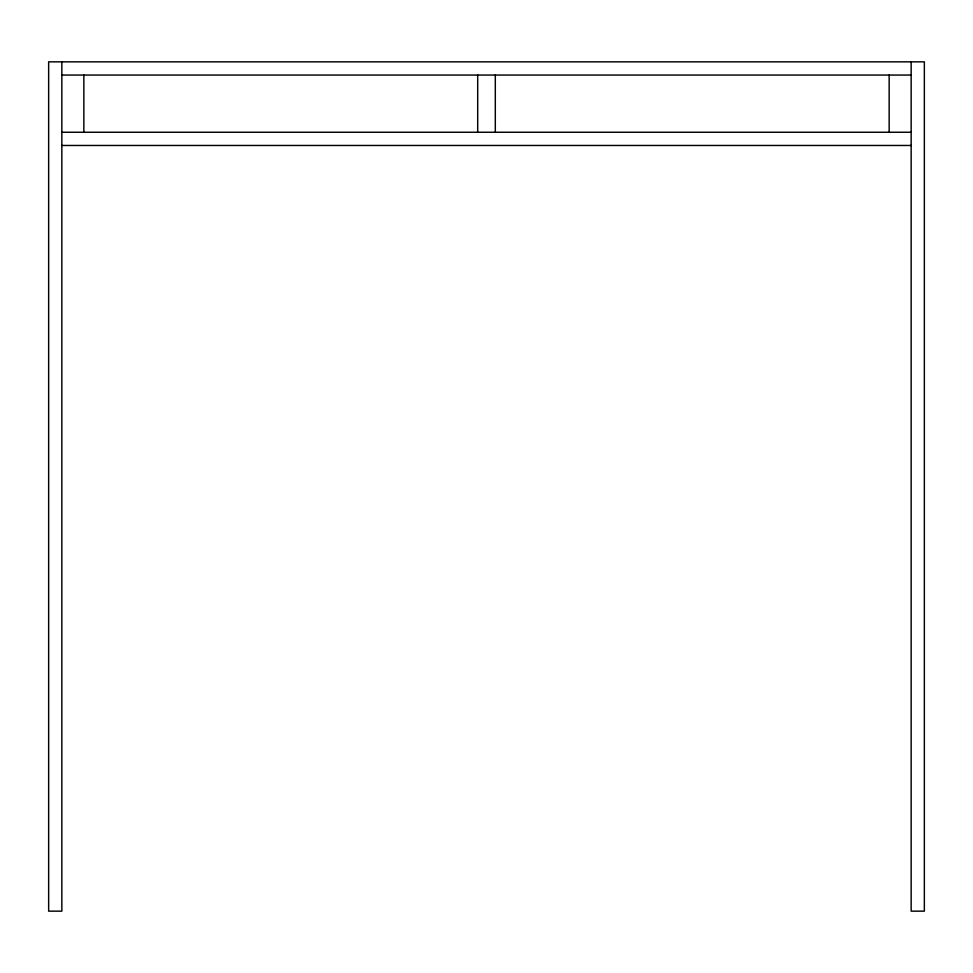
<?xml version="1.0" encoding="UTF-8"?>
<svg xmlns="http://www.w3.org/2000/svg" width="973" height="973" viewBox="0 0 973 973"><rect width="100%" height="100%" fill="white"/><g stroke="black" fill="none" stroke-linecap="round" stroke-linejoin="round"><path stroke-width="1.46" d="M61.846 75.055L911.154 75.055M61.846 132.255L911.154 132.255M61.846 145.464L911.154 145.464M911.154 61.846L911.154 911.154L924.35 911.154L924.35 61.846L48.65 61.846L48.65 911.154L61.846 911.154L61.846 61.846M889.152 75.055L889.152 132.255M495.306 75.055L495.306 132.255M477.694 75.055L477.694 132.255M83.848 75.055L83.848 132.255"/></g></svg>
